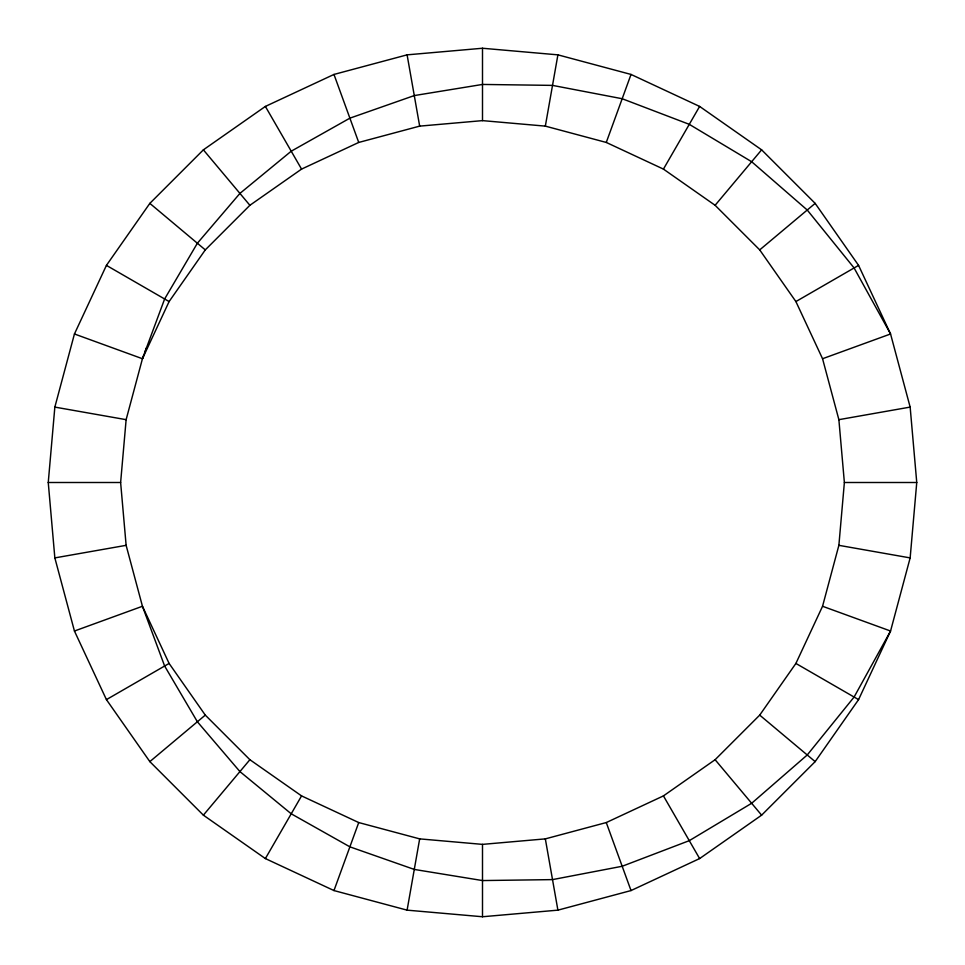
<?xml version="1.0" encoding="UTF-8"?>
<svg xmlns="http://www.w3.org/2000/svg" width="965" height="965" viewBox="0 0 965 965"><rect width="100%" height="100%" fill="white"/><g stroke="black" fill="none" stroke-linecap="round" stroke-linejoin="round"><path stroke-width="1.45" d="M48.25 482.5L54.848 407.097L74.438 333.974L106.427 265.375L149.84 203.374L203.374 149.84L265.375 106.427L333.974 74.438L407.097 54.848L482.5 48.25L557.903 54.848L631.026 74.438L699.625 106.427L761.626 149.84L815.16 203.374L858.573 265.375L890.562 333.974L910.152 407.097L916.75 482.5L910.152 557.903L890.562 631.026L858.573 699.625L815.16 761.626L761.626 815.16L699.625 858.573L631.026 890.562L557.903 910.152L482.5 916.75L407.097 910.152L333.974 890.562L265.375 858.573L203.374 815.16L149.84 761.626L106.427 699.625L74.438 631.026L54.848 557.903L48.25 482.5L120.625 482.5L126.126 545.334L142.446 606.273L164.629 666.019L197.367 721.76L239.923 771.59L291.225 813.797L349.885 846.836L414.274 869.429L482.5 880.562L552.523 879.61L622.184 866.268L689.287 840.66L751.663 803.278L807.235 754.98L854.097 697.044L890.562 631.026L822.554 606.273L795.896 663.438L759.708 715.113L715.113 759.708L663.438 795.896L606.273 822.554L545.334 838.875L482.5 844.375L419.666 838.875L358.727 822.554L301.562 795.896L249.887 759.708L205.292 715.113L169.104 663.438L142.446 606.273L74.438 631.026M120.625 482.5L126.126 419.666L142.446 358.727L164.629 298.981L197.367 243.24L239.923 193.41L291.225 151.203L349.885 118.164L414.274 95.571L482.5 84.438L552.523 85.39L622.184 98.732L689.287 124.34L751.663 161.722L807.235 210.02L854.097 267.956L890.562 333.974L822.554 358.727L795.896 301.562L759.708 249.887L715.113 205.292L663.438 169.104L606.273 142.446L545.334 126.126L482.5 120.625L419.666 126.126L358.727 142.446L301.562 169.104L249.887 205.292L205.292 249.887L169.104 301.562L142.446 358.727L74.438 333.974M822.554 606.273L838.875 545.334L844.375 482.5L838.875 419.666L822.554 358.727M407.097 910.152L419.666 838.875M545.334 126.126L557.903 54.848M333.974 890.562L358.727 822.554M606.273 142.446L631.026 74.438M142.446 358.727L144.002 354.565M145.027 351.779L146.571 347.617M265.375 858.573L301.562 795.896M663.438 169.104L699.625 106.427M203.374 815.16L249.887 759.708M715.113 205.292L761.626 149.84M149.84 761.626L205.292 715.113M759.708 249.887L815.16 203.374M106.427 699.625L169.104 663.438M795.896 301.562L858.573 265.375M54.848 557.903L126.126 545.334M838.875 419.666L910.152 407.097M844.375 482.5L916.75 482.5M54.848 407.097L126.126 419.666M838.875 545.334L910.152 557.903M106.427 265.375L169.104 301.562M795.896 663.438L858.573 699.625M149.84 203.374L205.292 249.887M759.708 715.113L815.16 761.626M203.374 149.84L249.887 205.292M715.113 759.708L761.626 815.16M265.375 106.427L301.562 169.104M663.438 795.896L699.625 858.573M333.974 74.438L358.727 142.446M606.273 822.554L631.026 890.562M407.097 54.848L419.666 126.126M545.334 838.875L557.903 910.152M482.5 48.25L482.5 120.625M482.5 844.375L482.5 916.75"/></g></svg>
